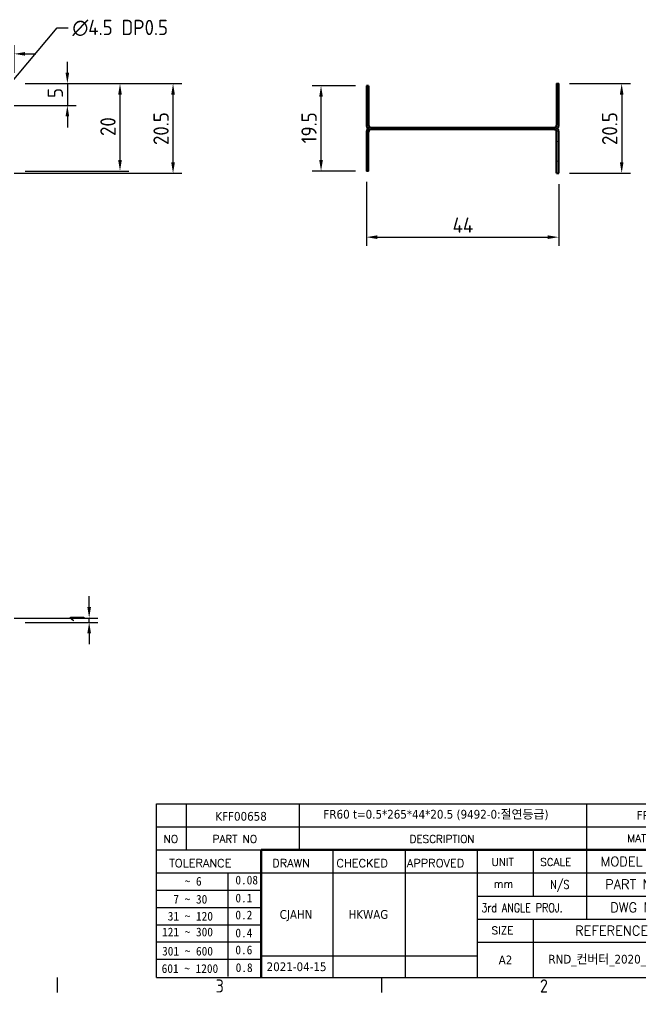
# Model space of a CAD drawing. Header units: millimetres. Extents: x 0 to 594, y 0 to 420.
# Drawn here: x 362.7 to 504.8, y 6.6 to 229.2 of the extents above; entities that cross this region are included whole.
import ezdxf
from ezdxf.enums import TextEntityAlignment as Align

# ---------------------------------------------------------------- set-up
doc = ezdxf.new("R2010")
doc.units = ezdxf.units.MM
doc.linetypes.add('DASHED', pattern=[0.2067, 0.1654, -0.0413])
doc.layers.get('0').update_dxf_attribs({"color": 3, "lineweight": 25})
for name, color, linetype, lineweight in [('가려진 것(ISO)', 2, 'DASHED', 18), ('가시적인 것(ISO)', 3, 'Continuous', 40), ('경계(ISO)', 7, 'Continuous', 25), ('기호(ISO)', 5, 'Continuous', 25), ('제목(ISO)', 5, 'Continuous', 50), ('치수(ISO)', 2, 'Continuous', 25)]:
    doc.layers.add(name, color=color, linetype=linetype, lineweight=lineweight)
doc.styles.add('HAN_291', font='')
doc.styles.add('RC_284', font='ROMANC.shx')
doc.styles.add('RC_287', font='ROMANC.shx')
doc.styles.add('RC_292', font='ROMANC.shx')
doc.styles.add('문자 텍스트_PSTEK_POSCO', font='isocp.shx')
doc.styles.add('치수 텍스트_PSTEK_POSCO', font='isocp.shx')
doc.styles.add('텍스트 스타일198', font='tahoma.ttf')
doc.styles.add('텍스트 스타일333', font='ROMANC.shx', dxfattribs={"width": 0.800000011920929})
doc.styles.get('HAN_291').set_extended_font_data('GulimChe')
doc.dimstyles.new('치수_PSTEK_POSCO', dxfattribs={"dimtxt": 3.5, "dimasz": 2.5, "dimexe": 2, "dimexo": 2.5, "dimgap": 1, "dimtad": 1, "dimrnd": 1e-08, "dimdsep": 46, "dimtxsty": '치수 텍스트_PSTEK_POSCO', "dimcen": 0.09, "dimdle": 10, "dimclrd": 7, "dimclre": 7, "dimclrt": 2, "dimadec": 1, "dimazin": 2, "dimtfac": 1, "dimtmove": 0, "dimatfit": 3, "dimfxl": 0, "dimtolj": 1, "dimlwd": -1, "dimlwe": -1, "dimarcsym": 0})
doc.dimstyles.new('치수_PSTEK_POSCO$7', dxfattribs={"dimtxt": 3.5, "dimasz": 2.5, "dimexe": 2, "dimexo": 2.5, "dimgap": 1, "dimtad": 1, "dimrnd": 1e-08, "dimdsep": 46, "dimtxsty": '치수 텍스트_PSTEK_POSCO', "dimcen": 0.09, "dimdle": 10, "dimclrd": 7, "dimclre": 7, "dimclrt": 2, "dimadec": 1, "dimazin": 2, "dimtfac": 1, "dimtmove": 0, "dimatfit": 3, "dimfxl": 0, "dimtolj": 1, "dimlwd": -1, "dimlwe": -1, "dimarcsym": 0})

# ---------------------------------------------------------------- blocks, each defined once
blk = doc.blocks.new('경계 Default Border')
at = {"layer": '경계(ISO)'}
for p, q in [((371.25, 10), (371.25, 6.599999666213989)), ((445.4999923706055, 10), (445.4999923706055, 6.599999666213989))]:
    blk.add_line(p, q, dxfattribs=at)
at = {"layer": '경계(ISO)', "color": 2, "char_height": 3.00000011920929, "attachment_point": 7, "style": '문자 텍스트_PSTEK_POSCO'}
for s, insert in [('3', (407.5435395229536, 6.57139439638704)), ('2', (481.752739416884, 6.57139439638704))]:
    blk.add_mtext(s, dxfattribs=dict(at, insert=insert))
blk = doc.blocks.new('제목 블록 PSTEK')
at = {"color": 180}
for p, q in [((182.475792979055, 11.79100474011392), (182.4757929790549, 51.56524660363496)), ((182.4757929790549, 51.56524660363496), (372.4757929537551, 51.56524660363496)), ((189.2651435055721, 51.56524660363496), (189.2651435055722, 41.00524660363494)), ((215.2152739891528, 41.00524660363494), (215.2152739891528, 51.56524660363496)), ((280.8758854511282, 51.56524660363496), (280.8758854511282, 41.00524660363494)), ((182.475792979055, 46.2852466036349), (372.4757929537551, 46.28524660363492)), ((182.475792979055, 41.00524660363493), (206.451475290024, 41.00524660363493)), ((222.9401812389276, 11.79100474011392), (222.9401812389276, 41.00524660363494)), ((239.4288871878316, 11.79100474011392), (239.4288871878316, 41.00524660363494)), ((255.9175931367356, 11.79100474011392), (255.9175931367356, 41.00524660363494)), ((268.6918866058747, 41.00524660363494), (268.6918866058747, 30.44524660363498)), ((280.8758854511282, 41.00524660363494), (280.8758854511282, 25.16524660363502)), ((182.475792979055, 35.72524660363497), (206.451475290024, 35.72524660363497)), ((198.8621818849491, 12.02524660363491), (198.8621818849491, 35.72524660363497)), ((206.451475290024, 35.72524660363497), (372.4757929537551, 35.72524660363497)), ((182.475792979055, 31.77524660363492), (206.451475290024, 31.77524660363492)), ((255.917593136736, 30.44524660363498), (372.4757929537552, 30.44524660363501)), ((182.475792979055, 27.82524660363487), (206.451475290024, 27.82524660363487)), ((255.9175931367359, 25.16524660363502), (372.4757929537552, 25.165246603635)), ((268.6918866058744, 25.16524660363502), (268.6918866058744, 11.79100474011392)), ((182.475792979055, 23.87524660363505), (206.451475290024, 23.87524660363505)), ((182.475792979055, 19.92524660363478), (206.451475290024, 19.92524660363478)), ((255.9175931367359, 19.88524660363481), (310.0881549537553, 19.88524660363481)), ((182.475792979055, 15.97524660363496), (206.451475290024, 15.97524660363496)), ((206.451475290024, 16.74100474011396), (255.9175931367359, 16.74100474011396)), ((182.475792979055, 11.79100474011392), (372.4757929537551, 11.79100474011389))]:
    blk.add_line(p, q, dxfattribs=at)
at = {"color": 7, "lineweight": 50}
for p, q in [((206.4514752900237, 11.79100474011392), (206.4514752900237, 41.00524660363494)), ((206.451475290024, 41.00524660363494), (372.4757929537551, 41.00524660363496))]:
    blk.add_line(p, q, dxfattribs=at)
at = {"layer": '제목(ISO)', "lineweight": 18}
blk.add_line((182.475792979055, 35.72500474011393), (182.475792979055, 11.79100474011392), dxfattribs=at)
at = {"color": 2}
for s, height, style, p in [('NO', 1.742399930953979, 'RC_284', (184.135398793432, 42.62317362549192)), ('PART NO', 1.742399930953979, 'RC_284', (195.3359407378685, 42.62317362549192)), ('DESCRIPTION', 1.742399930953979, 'RC_284', (240.4025565652523, 42.62317362549192)), (' TOLERANCE', 1.899999976158142, 'RC_287', (184.0872874387979, 37.00893196870329)), ('DRAWN', 1.899999976158142, 'RC_287', (208.9766620976279, 37.00893196870329)), ('CHECKED', 1.899999976158142, 'RC_287', (223.6856844514997, 37.00893196870329)), ('APPROVED', 1.899999976158142, 'RC_287', (239.7795453577791, 37.00893196870329)), ('UNIT', 1.742399930953979, 'RC_284', (259.1652673287452, 37.34317362549218)), ('SCALE', 1.742399930953979, 'RC_284', (270.2934779252897, 37.34317362549218)), ('MODEL NAME', 2.178000062704086, 'RC_292', (284.096330289083, 37.25462520371384)), ('    ~ 6', 2.000000029802322, 'HAN_291', (183.7721304966814, 32.8176515608431)), ('0.08', 2.000000029802322, 'HAN_291', (200.5467345600617, 33.09873600004101)), ('mm', 1.742399930953979, 'RC_284', (259.6505418159997, 32.3543089683787)), ('PART NAME', 2.178000062704086, 'RC_292', (285.1416959765849, 32.03045329421792)), ('  7 ~ 30', 2.000000029802322, 'HAN_291', (183.7721304966814, 28.70538114822415)), ('0.1', 2.000000029802322, 'HAN_291', (200.5467345600617, 28.98646558742206)), (' 31 ~ 120', 2.000000029802322, 'HAN_291', (183.7721304966814, 24.82628181916237)), ('0.2', 2.000000029802322, 'HAN_291', (200.5467345600617, 25.10736625836028)), (' DWG NO.', 2.178000062704086, 'RC_292', (284.8124284083233, 26.75045329421772)), ('121 ~ 300', 2.000000029802322, 'HAN_291', (183.7721304966814, 21.21401206133254)), ('0.4', 2.000000029802322, 'HAN_291', (200.5467345600617, 20.99509650053045)), ('SIZE', 1.742399930953979, 'RC_284', (259.1652673287452, 21.69497768947366)), ('REFERENCE', 2.178000062704086, 'RC_292', (278.2741065029841, 21.43214925458022)), ('301 ~ 600', 2.000000029802322, 'HAN_291', (183.7721304966814, 16.83491273227077)), ('0.6', 2.000000029802322, 'HAN_291', (200.5467345600617, 17.11599717146868)), ('601 ~ 1200', 2.000000029802322, 'HAN_291', (183.6802025156883, 12.84759660881125)), ('0.8', 2.000000029802322, 'HAN_291', (200.6097246063884, 13.05732192299702))]:
    blk.add_text(s, height=height, dxfattribs=dict(at, style=style)).set_placement(p)
at = {"color": 2, "style": 'RC_284'}
blk.add_text('MATERIAL', height=1.742399930953979, dxfattribs=at).set_placement((295.4820202024417, 43.64524660363492), align=Align.MIDDLE_CENTER)
at = {"color": 7, "style": '텍스트 스타일333', "width": 0.7999999523162842}
blk.add_text('N/S', height=2.000000029802322, dxfattribs=at).set_placement((274.7838860285014, 33.08524660363496), align=Align.MIDDLE_CENTER)
at = {"color": 2, "style": '텍스트 스타일333', "width": 0.7999999523162842}
blk.add_text('3rd ANGLE PROJ.', height=2.000000029802322, dxfattribs=at).set_placement((256.8430306642954, 26.76148381654429))
at = {"layer": '제목(ISO)', "color": 7, "style": '텍스트 스타일198'}
for tag, p in [('부품_번호_001', (195.9690160300735, 47.68004260673702)), ('설명_001', (220.6964335160114, 48.1538814053939)), ('재질_001', (292.3638200418054, 47.92591818687281)), ("3._Q'TY_001", (312.7051684940307, 47.92188863680521)), ('질량\\P3;_001', (350.3046145979153, 48.1643332325385)), ('제목_001', (333.5584662743366, 32.12134217035067)), ('부품_번호_001', (334.6282562833055, 26.8052465951949)), ('설계자_001', (210.6823963971569, 25.23312566343435)), ('점검자_001', (226.4283219502686, 25.23446884679021)), ('시트_크기_001', (260.7896290458918, 14.81730632141838)), ('프로젝트_001', (272.1712008251486, 14.99433023252886)), ('작성_날짜_001', (207.688440696938, 13.26600473167383))]:
    blk.add_attdef(tag, p, '', height=2.000000029802322, dxfattribs=at)
for tag, p in [('4._COLOR', (327.6805273250926, 48.92524660363493)), ('1._MODEL_NAME', (341.233897335037, 38.36524660363497)), ('엔지니어링_승인자', (247.673240162284, 26.23312567187446)), ('점검_날짜', (231.1845342133799, 14.26600474011394)), ('엔지니어링_승인_날짜', (247.6732401622839, 14.26600474011394))]:
    blk.add_attdef(tag, text='', height=2.000000029802322, dxfattribs=at).set_placement(p, align=Align.MIDDLE_CENTER)
blk = doc.blocks.new('*D30')
at = {"layer": 'Defpoints', "color": 0}
for p in [(361.4335991656284, 214.5154679198927), (361.4335991656284, 194.5154679198927), (385.6619657298951, 194.5154679198927)]:
    blk.add_point(p, dxfattribs=at)
at = {"layer": '치수(ISO)', "color": 7}
for p, q in [((363.9335991656284, 214.5154679198927), (387.6619657298951, 214.5154679198927)), ((385.6619657298951, 212.0154679198927), (385.6619657298951, 197.0154679198927)), ((363.9335991656284, 194.5154679198927), (387.6619657298951, 194.5154679198927))]:
    blk.add_line(p, q, dxfattribs=at)
for points in [[(385.2452990632285, 212.0154679198927), (386.0786323965618, 212.0154679198927), (385.6619657298951, 214.5154679198927)], [(385.2452990632285, 197.0154679198927), (386.0786323965618, 197.0154679198927), (385.6619657298951, 194.5154679198927)]]:
    blk.add_solid(points, dxfattribs=at)
at = {"layer": '치수(ISO)', "color": 2, "insert": (382.9116212417061, 202.5446509907588), "char_height": 3.5, "attachment_point": 4, "rotation": 90, "style": '치수 텍스트_PSTEK_POSCO'}
blk.add_mtext('\\A1;20', dxfattribs=at)
blk = doc.blocks.new('*D31')
at = {"layer": 'Defpoints', "color": 0}
for p in [(361.4335991656284, 214.5154679198927), (356.4335991656285, 209.5154679198927), (373.619583440644, 209.5154679198927)]:
    blk.add_point(p, dxfattribs=at)
at = {"layer": '치수(ISO)', "color": 7}
for p, q in [((373.619583440644, 217.0154679198927), (373.619583440644, 219.5154679198927)), ((363.9335991656284, 214.5154679198927), (375.619583440644, 214.5154679198927)), ((373.619583440644, 214.5154679198927), (373.619583440644, 209.5154679198927)), ((358.9335991656285, 209.5154679198927), (375.619583440644, 209.5154679198927)), ((373.619583440644, 207.0154679198927), (373.619583440644, 204.5154679198927))]:
    blk.add_line(p, q, dxfattribs=at)
for points in [[(373.2029167739773, 217.0154679198927), (374.0362501073107, 217.0154679198927), (373.619583440644, 214.5154679198927)], [(373.2029167739773, 207.0154679198927), (374.0362501073107, 207.0154679198927), (373.619583440644, 209.5154679198927)]]:
    blk.add_solid(points, dxfattribs=at)
at = {"layer": '치수(ISO)', "color": 2, "insert": (370.869583440644, 211.2429805464775), "char_height": 3.5, "attachment_point": 4, "rotation": 90, "style": '치수 텍스트_PSTEK_POSCO'}
blk.add_mtext('\\A1;5', dxfattribs=at)
blk = doc.blocks.new('*D34')
at = {"layer": 'Defpoints', "color": 0}
for p in [(356.4335991656285, 221.3347049494097), (356.4335991656285, 213.7654679198927), (361.4335991656284, 214.5154679198927)]:
    blk.add_point(p, dxfattribs=at)
at = {"layer": '치수(ISO)', "color": 7}
for p, q in [((356.4335991656285, 216.2654679198927), (356.4335991656285, 223.3347049494097)), ((361.4335991656284, 217.0154679198927), (361.4335991656284, 223.3347049494097)), ((353.9335991656285, 221.3347049494097), (351.4335991656285, 221.3347049494097)), ((361.4335991656284, 221.3347049494097), (356.4335991656285, 221.3347049494097)), ((363.9335991656284, 221.3347049494097), (366.4335991656284, 221.3347049494097))]:
    blk.add_line(p, q, dxfattribs=at)
for points in [[(353.9335991656285, 221.7513716160763), (353.9335991656285, 220.918038282743), (356.4335991656285, 221.3347049494097)], [(363.9335991656284, 221.7513716160763), (363.9335991656284, 220.918038282743), (361.4335991656284, 221.3347049494097)]]:
    blk.add_solid(points, dxfattribs=at)
at = {"layer": '치수(ISO)', "color": 2, "insert": (358.1611117922132, 224.0847049494097), "char_height": 3.5, "attachment_point": 4, "style": '치수 텍스트_PSTEK_POSCO'}
blk.add_mtext('\\A1;5', dxfattribs=at)
blk = doc.blocks.new('*D41')
at = {"layer": 'Defpoints', "color": 0}
for p in [(350.9335991656014, 92.26026456514742), (378.6086983516022, 92.26026456514741), (361.4335991656014, 91.26026456514772)]:
    blk.add_point(p, dxfattribs=at)
at = {"layer": '치수(ISO)', "color": 7}
for p, q in [((378.6086983516022, 94.76026456514741), (378.6086983516022, 97.26026456514741)), ((353.4335991656014, 92.26026456514741), (380.6086983516022, 92.26026456514741)), ((378.6086983516022, 91.26026456514772), (378.6086983516022, 92.26026456514741)), ((363.9335991656014, 91.26026456514772), (380.6086983516022, 91.26026456514772)), ((378.6086983516022, 88.76026456514772), (378.6086983516022, 86.26026456514772))]:
    blk.add_line(p, q, dxfattribs=at)
for points in [[(378.1920316849356, 94.76026456514741), (379.0253650182689, 94.76026456514741), (378.6086983516022, 92.26026456514741)], [(378.1920316849356, 88.76026456514772), (379.0253650182689, 88.76026456514772), (378.6086983516022, 91.26026456514772)]]:
    blk.add_solid(points, dxfattribs=at)
at = {"layer": '치수(ISO)', "color": 2, "insert": (375.8586983516022, 91.41026456514763), "char_height": 3.5, "attachment_point": 4, "rotation": 90, "style": '치수 텍스트_PSTEK_POSCO'}
blk.add_mtext('\\A1;1', dxfattribs=at)
blk = doc.blocks.new('*D42')
at = {"layer": 'Defpoints', "color": 0}
for p in [(442.0500811655871, 194.5154679198926), (486.0500811655115, 194.0154679198928), (486.0500811655115, 179.3955581330355)]:
    blk.add_point(p, dxfattribs=at)
at = {"layer": '치수(ISO)', "color": 7}
for p, q in [((442.0500811655871, 192.0154679198926), (442.0500811655871, 177.3955581330355)), ((486.0500811655115, 191.5154679198928), (486.0500811655115, 177.3955581330355)), ((444.5500811655871, 179.3955581330355), (483.5500811655115, 179.3955581330355))]:
    blk.add_line(p, q, dxfattribs=at)
for points in [[(444.5500811655871, 179.8122247997021), (444.5500811655871, 178.9788914663688), (442.0500811655871, 179.3955581330355)], [(483.5500811655115, 179.8122247997021), (483.5500811655115, 178.9788914663688), (486.0500811655115, 179.3955581330355)]]:
    blk.add_solid(points, dxfattribs=at)
at = {"layer": '치수(ISO)', "color": 2, "insert": (461.7750811655491, 182.1455581330355), "char_height": 3.5, "attachment_point": 4, "style": '치수 텍스트_PSTEK_POSCO'}
blk.add_mtext('\\A1;44', dxfattribs=at)
blk = doc.blocks.new('*D43')
at = {"layer": 'Defpoints', "color": 0}
for p in [(431.6649929749478, 214.0154679198927), (442.0500811655455, 214.0154679198927), (442.0500811655871, 194.5154679198926)]:
    blk.add_point(p, dxfattribs=at)
at = {"layer": '치수(ISO)', "color": 7}
for p, q in [((439.5500811655455, 214.0154679198927), (429.6649929749478, 214.0154679198927)), ((431.6649929749478, 197.0154679198926), (431.6649929749478, 211.5154679198927)), ((439.5500811655871, 194.5154679198926), (429.6649929749478, 194.5154679198926))]:
    blk.add_line(p, q, dxfattribs=at)
for points in [[(431.2483263082811, 211.5154679198927), (432.0816596416145, 211.5154679198927), (431.6649929749478, 214.0154679198927)], [(431.2483263082811, 197.0154679198926), (432.0816596416145, 197.0154679198926), (431.6649929749478, 194.5154679198926)]]:
    blk.add_solid(points, dxfattribs=at)
at = {"layer": '치수(ISO)', "color": 2, "insert": (428.9149929749477, 200.8618654681124), "char_height": 3.5, "attachment_point": 4, "rotation": 90, "style": '치수 텍스트_PSTEK_POSCO'}
blk.add_mtext('\\A1;19.5', dxfattribs=at)
blk = doc.blocks.new('*D44')
at = {"layer": 'Defpoints', "color": 0}
for p in [(486.0500811655871, 214.5154679198926), (486.0500811655115, 194.0154679198928), (500.4572354002139, 194.0154679198928)]:
    blk.add_point(p, dxfattribs=at)
at = {"layer": '치수(ISO)', "color": 7}
for p, q in [((488.5500811655871, 214.5154679198926), (502.4572354002139, 214.5154679198926)), ((500.4572354002139, 212.0154679198926), (500.4572354002139, 196.5154679198928)), ((488.5500811655115, 194.0154679198928), (502.4572354002139, 194.0154679198928))]:
    blk.add_line(p, q, dxfattribs=at)
for points in [[(500.0405687335472, 212.0154679198926), (500.8739020668806, 212.0154679198926), (500.4572354002139, 214.5154679198926)], [(500.0405687335472, 196.5154679198928), (500.8739020668806, 196.5154679198928), (500.4572354002139, 194.0154679198928)]]:
    blk.add_solid(points, dxfattribs=at)
at = {"layer": '치수(ISO)', "color": 2, "insert": (497.7068909120248, 200.4735415700994), "char_height": 3.5, "attachment_point": 4, "rotation": 90, "style": '치수 텍스트_PSTEK_POSCO'}
blk.add_mtext('\\A1;20.5', dxfattribs=at)
blk = doc.blocks.new('*D45')
at = {"layer": 'Defpoints', "color": 0}
for p in [(361.4335991656284, 214.5154679198927), (397.8054365710865, 214.5154679198927), (106.4335991656284, 194.0154679198927)]:
    blk.add_point(p, dxfattribs=at)
at = {"layer": '치수(ISO)', "color": 7}
for p, q in [((363.9335991656284, 214.5154679198927), (399.8054365710865, 214.5154679198927)), ((397.8054365710865, 196.5154679198926), (397.8054365710865, 212.0154679198927)), ((108.9335991656284, 194.0154679198927), (399.8054365710865, 194.0154679198926))]:
    blk.add_line(p, q, dxfattribs=at)
for points in [[(397.3887699044199, 212.0154679198927), (398.2221032377532, 212.0154679198927), (397.8054365710865, 214.5154679198927)], [(397.3887699044199, 196.5154679198926), (398.2221032377532, 196.5154679198926), (397.8054365710865, 194.0154679198926)]]:
    blk.add_solid(points, dxfattribs=at)
at = {"layer": '치수(ISO)', "color": 2, "insert": (395.0550920828975, 200.4735415700994), "char_height": 3.5, "attachment_point": 4, "rotation": 90, "style": '치수 텍스트_PSTEK_POSCO'}
blk.add_mtext('\\A1;20.5', dxfattribs=at)

msp = doc.modelspace()

# ---------------------------------------------------------------- linework, layer by layer
at = {"layer": '가려진 것(ISO)', "ltscale": 0.9522482752799988}
for p, q in [((486.0500811655857, 211.7654679198926), (485.5500811655857, 211.7654679198926)), ((486.0500811655857, 207.2654679198926), (485.5500811655857, 207.2654679198926)), ((443.0500811655469, 204.0154679198927), (443.0500811655469, 204.5154679198927)), ((443.3000811655471, 204.0154679198927), (443.3000811655471, 204.5154679198927)), ((473.5500811655145, 204.5154679198927), (473.5500811655145, 204.0154679198928)), ((484.8000811655842, 204.5154679198926), (484.8000811655842, 204.0154679198926)), ((485.050081165584, 204.5154679198926), (485.050081165584, 204.0154679198926)), ((486.05008116551, 201.2654679198928), (485.55008116551, 201.2654679198928)), ((486.0500811655101, 196.7654679198928), (485.55008116551, 196.7654679198928))]:
    msp.add_line(p, q, dxfattribs=at)
at = {"layer": '가려진 것(ISO)', "ltscale": 1.376489520072937}
for centre, radius, start, end in [((443.0500811655455, 205.0154679198927), 0.999999999999992, 228.5903778907293, 270), ((485.0500811655115, 203.5154679198928), 0.9999999999999831, 48.59037789072804, 90)]:
    msp.add_arc(centre, radius, start, end, dxfattribs=at)
at = {"layer": '가시적인 것(ISO)'}
for p, q in [((442.5500811655454, 214.0154679198927), (442.0500811655455, 214.0154679198927)), ((442.0500811655455, 214.0154679198927), (442.0500811655455, 205.0154679198927)), ((442.5500811655454, 214.0154679198927), (442.5500811655454, 205.0154679198927)), ((485.5500811655872, 214.5154679198926), (485.5500811655872, 205.0154679198926)), ((485.5500811655872, 214.5154679198926), (486.0500811655871, 214.5154679198926)), ((486.0500811655871, 205.0154679198926), (486.0500811655871, 214.5154679198926)), ((442.0500811655871, 203.5154679198926), (442.0500811655871, 194.5154679198926)), ((442.5500811655871, 194.5154679198926), (442.5500811655871, 203.5154679198926)), ((443.0500811655871, 204.5154679198926), (485.0500811655871, 204.5154679198926)), ((485.0500811655871, 204.0154679198926), (443.0500811655871, 204.0154679198926)), ((485.5500811655115, 194.0154679198928), (485.5500811655115, 203.5154679198928)), ((486.0500811655115, 194.0154679198928), (486.0500811655115, 203.5154679198928)), ((442.5500811655871, 194.5154679198926), (442.0500811655871, 194.5154679198926)), ((485.5500811655115, 194.0154679198928), (486.0500811655115, 194.0154679198928))]:
    msp.add_line(p, q, dxfattribs=at)
for centre, radius, start, end in [((443.0500811655455, 205.0154679198927), 0.9999999999999964, 180, 228.5903778907293), ((443.0500811655455, 205.0154679198927), 0.4999999999999938, 180, 270), ((485.0500811655871, 205.0154679198926), 0.9999999999999956, 270, 0), ((485.0500811655871, 205.0154679198926), 0.4999999999999982, 270, 0), ((443.0500811655871, 203.5154679198926), 0.9999999999999982, 90, 180), ((443.0500811655871, 203.5154679198926), 0.4999999999999938, 90, 180), ((485.0500811655115, 203.5154679198928), 0.4999999999999938, 0, 90), ((485.0500811655115, 203.5154679198928), 0.999999999999992, 0, 48.59037789072938)]:
    msp.add_arc(centre, radius, start, end, dxfattribs=at)

# ---------------------------------------------------------------- block references
msp.add_blockref('경계 Default Border', (0, 0))
ref = msp.add_blockref('제목 블록 PSTEK', (211.5242070462448, -1.791004740113895))
ref.add_attrib('설계자_001', 'CJAHN', (422.2066034434018, 23.44212092332045), dxfattribs={"layer": '제목(ISO)', "color": 7, "height": 2.000000029802322, "style": '텍스트 스타일198'})
ref.add_attrib('점검자_001', 'HKWAG', (437.9525289965134, 23.44346410667632), dxfattribs={"layer": '제목(ISO)', "color": 7, "height": 2.000000029802322, "style": '텍스트 스타일198'})
ref.add_attrib('프로젝트_001', 'RND_컨버터_2020_ESC 5kV', (483.6954078713934, 13.20332549241496), dxfattribs={"layer": '제목(ISO)', "color": 7, "height": 2.000000029802322, "style": '텍스트 스타일198'})
ref.add_attrib('시트_크기_001', 'A2', (472.3138360921366, 13.02630158130448), dxfattribs={"layer": '제목(ISO)', "color": 7, "height": 2.000000029802322, "style": '텍스트 스타일198'})
ref.add_attrib('작성_날짜_001', '2021-04-15', (419.2126477431828, 11.47499999155994), dxfattribs={"layer": '제목(ISO)', "color": 7, "height": 2.000000029802322, "style": '텍스트 스타일198'})
ref.add_attrib('재질_001', 'FR60', (503.8880270880503, 46.13491344675892), dxfattribs={"layer": '제목(ISO)', "color": 7, "height": 2.000000029802322, "style": '텍스트 스타일198'})
ref.add_attrib('설명_001', 'FR60 t=0.5*265*44*20.5 (9492-0:절연등급)', (432.2206405622563, 46.36287666528001), dxfattribs={"layer": '제목(ISO)', "color": 7, "height": 2.000000029802322, "style": '텍스트 스타일198'})
ref.add_attrib('부품_번호_001', 'KFF00658', (407.4932230763183, 45.88903786662313), dxfattribs={"layer": '제목(ISO)', "color": 7, "height": 2.000000029802322, "style": '텍스트 스타일198'})

# ---------------------------------------------------------------- texts
at = {"layer": '기호(ISO)', "color": 2, "insert": (374.775897155088, 227.2592202644423), "char_height": 3.499999940395355, "width": 25.56757490038869, "attachment_point": 4, "line_spacing_factor": 0.612500011920929, "style": '치수 텍스트_PSTEK_POSCO'}
msp.add_mtext('{\\fAIGDT|b0|i0;\\H3.5000;n\\fisocp|b0|i0;\\H3.5000;4.5 DP0.5}', dxfattribs=at)

# ---------------------------------------------------------------- dimensions: what is measured, and where the dimension line sits
at = {"layer": '치수(ISO)', "color": 7}
for base, p1, p2, angle, override, picture, middle in [((356.4335991656285, 221.3347049494097), (361.4335991656284, 214.5154679198927), (356.4335991656285, 213.7654679198927), 180, {"dimdec": 2, "dimtp": 0, "dimtm": -0, "dimtdec": 2, "dimtofl": 1, "dimatfit": 1}, '*D34', (358.9335991656285, 221.3347049494097)), ((373.619583440644, 209.5154679198927), (361.4335991656284, 214.5154679198927), (356.4335991656285, 209.5154679198927), 90, {"dimdec": 2, "dimtp": 0, "dimtm": -0, "dimtdec": 2, "dimtofl": 1, "dimatfit": 1}, '*D31', (373.619583440644, 212.0154679198928)), ((397.8054365710865, 214.5154679198927), (106.4335991656284, 194.0154679198927), (361.4335991656284, 214.5154679198927), 270, {"dimdec": 2, "dimtp": 0, "dimtm": -0, "dimtdec": 2, "dimtofl": 0, "dimatfit": 1}, '*D45', (397.8054365710865, 204.2654679198927)), ((385.6619657298951, 194.5154679198927), (361.4335991656284, 214.5154679198927), (361.4335991656284, 194.5154679198927), 90, {"dimdec": 2, "dimtp": 0, "dimtm": -0, "dimtdec": 2, "dimtofl": 0, "dimatfit": 1}, '*D30', (385.6619657298951, 204.5154679198927)), ((431.6649929749478, 214.0154679198927), (442.0500811655871, 194.5154679198926), (442.0500811655455, 214.0154679198927), 90, {"dimdec": 2, "dimtp": 0, "dimtm": -0, "dimtdec": 2, "dimtofl": 0, "dimatfit": 1}, '*D43', (431.6649929749477, 204.2654679198926)), ((500.4572354002139, 194.0154679198928), (486.0500811655871, 214.5154679198926), (486.0500811655115, 194.0154679198928), 90, {"dimdec": 2, "dimtp": 0, "dimtm": -0, "dimtdec": 2, "dimtofl": 0, "dimatfit": 1}, '*D44', (500.4572354002138, 204.2654679198927)), ((486.0500811655115, 179.3955581330355), (442.0500811655871, 194.5154679198926), (486.0500811655115, 194.0154679198928), 180, {"dimdec": 2, "dimtp": 0, "dimtm": -0, "dimtdec": 2, "dimtofl": 0, "dimatfit": 1}, '*D42', (464.0500811655491, 179.3955581330355)), ((378.6086983516022, 92.26026456514741), (361.4335991656014, 91.26026456514772), (350.9335991656014, 92.26026456514742), 270, {"dimdec": 2, "dimtp": 0, "dimtm": -0, "dimtdec": 2, "dimtofl": 1, "dimatfit": 1}, '*D41', (378.6086983516022, 91.76026456514762))]:
    dim = msp.add_linear_dim(base=base, p1=p1, p2=p2, angle=angle, dimstyle='치수_PSTEK_POSCO', override=override, dxfattribs=at)
    dim.commit()
    dim.dimension.update_dxf_attribs({"geometry": picture, "text_midpoint": middle, "dimtype": 160})

# ---------------------------------------------------------------- leaders
at = {"layer": '기호(ISO)', "color": 7, "annotation_type": 0, "has_hookline": 1, "hookline_direction": 0, "text_width": 24.62757472705562}
msp.add_leader([(357.823350528367, 211.2849568714735), (371.275897155088, 227.2592202644423), (373.775897155088, 227.2592202644423)], dimstyle='치수_PSTEK_POSCO$7', override={"dimtad": 0}, dxfattribs=at)

doc.saveas('drawing.dxf')
